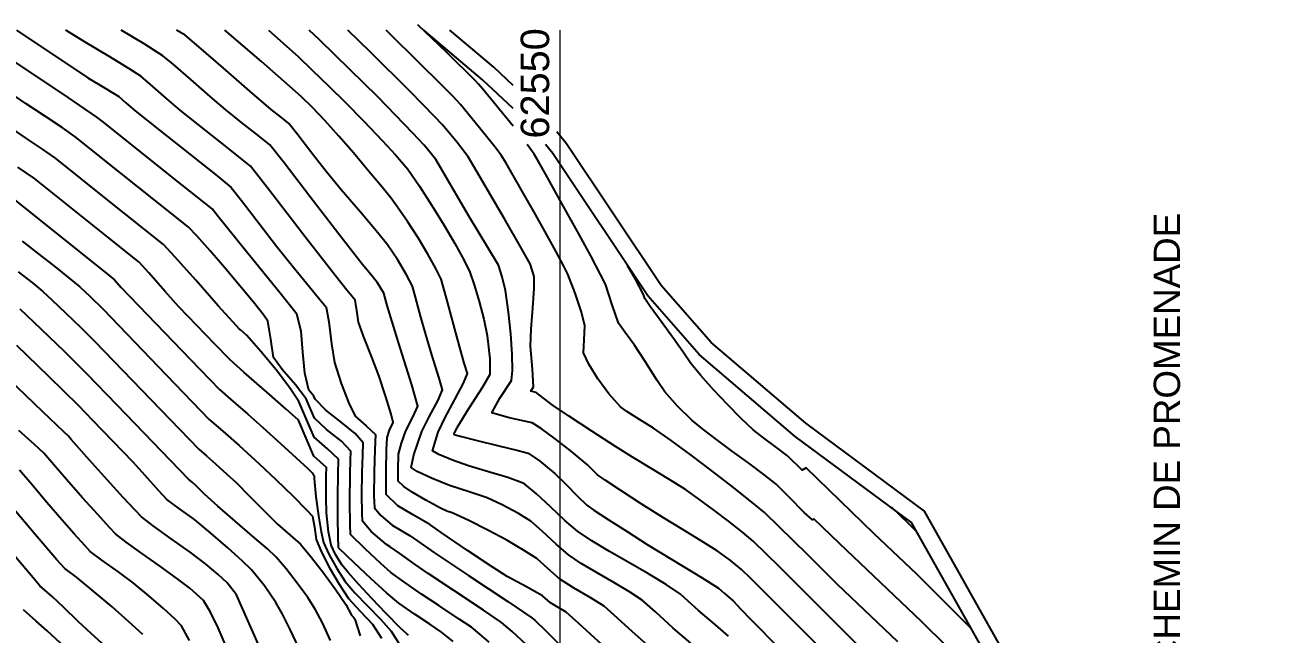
# Model space of a CAD drawing. Extents: x 62300 to 62842, y 108162 to 108787.
# Drawn here: x 62524.6 to 62583.6, y 108620.5 to 108649.4 of the extents above; entities that cross this region are included whole.
import ezdxf
from ezdxf.enums import TextEntityAlignment as Align

# ---------------------------------------------------------------- set-up
doc = ezdxf.new("R2010")
doc.units = 0
doc.header["$LTSCALE"] = 0.999985
doc.header["$MEASUREMENT"] = 0
for name, color, linetype in [('coordinate', 2, 'Continuous'), ('curve livello 1m', 2, 'Continuous'), ('curve livello 5m', 7, 'Continuous'), ('Strade', 7, 'Continuous'), ('TEXT035', 1, 'Continuous')]:
    doc.layers.add(name, color=color, linetype=linetype)
doc.styles.add('ARIAL', font='arial.ttf')

msp = doc.modelspace()

# ---------------------------------------------------------------- linework, layer by layer
at = {"layer": 'coordinate', "linetype": 'Continuous', "lineweight": 0}
msp.add_line((62550, 108649.2), (62550, 108403.974), dxfattribs=at)
at = {"layer": 'curve livello 1m', "flags": 128}
for points in [[(62547.789, 108644.638), (62546.34, 108646.384), (62546.141, 108646.629), (62545.992, 108646.785), (62544.631, 108648.124), (62543.253, 108649.445)], [(62524.201, 108649.195), (62527.59, 108646.932), (62528.405, 108646.435), (62529.052, 108646.037), (62529.398, 108645.74), (62529.836, 108645.361), (62530.985, 108644.437), (62532.436, 108643.292), (62533.728, 108642.27), (62534.397, 108641.715), (62534.879, 108641.1), (62535.771, 108639.936), (62536.548, 108638.931), (62537.407, 108637.868), (62538.402, 108636.647), (62538.895, 108636.027), (62539.034, 108635.329), (62539.158, 108634.284), (62539.306, 108633.393), (62539.615, 108632.405), (62539.978, 108631.461), (62540.286, 108630.845), (62540.799, 108630.393), (62541.242, 108629.979), (62541.218, 108629.245), (62541.177, 108628.209), (62541.173, 108627.06), (62541.191, 108626.49), (62541.498, 108626.134), (62542.039, 108625.667), (62542.884, 108625.171), (62543.411, 108624.8), (62544.048, 108624.348), (62545.657, 108623.273), (62547.529, 108622.038), (62548.661, 108621.272), (62548.82, 108621.137), (62549.336, 108620.643), (62550.049, 108619.937)], [(62552.004, 108619.986), (62550.901, 108620.99), (62550.292, 108621.532), (62550.292, 108621.532), (62549.555, 108621.984), (62549.18, 108622.319), (62548.407, 108622.741), (62547.493, 108623.231), (62547.493, 108623.231), (62546.782, 108623.689), (62545.621, 108624.463), (62544.357, 108625.322), (62544.357, 108625.322), (62543.827, 108625.697), (62543, 108626.178), (62542.312, 108626.586), (62542.312, 108626.586), (62541.756, 108627.126), (62541.744, 108627.499), (62541.747, 108628.252), (62541.747, 108628.252), (62541.772, 108629.255), (62541.805, 108629.838), (62541.805, 108629.838), (62541.909, 108630.181), (62542.09, 108630.545), (62541.995, 108630.946), (62541.743, 108631.775), (62541.409, 108632.784), (62541.409, 108632.784), (62541.079, 108633.65), (62540.68, 108634.65), (62540.438, 108635.309), (62540.438, 108635.309), (62540.354, 108635.876), (62540.275, 108636.356), (62540.275, 108636.356), (62539.89, 108636.835), (62539.342, 108637.511), (62539.342, 108637.511), (62537.885, 108639.395), (62536.213, 108641.576), (62535.31, 108642.728), (62535.31, 108642.728), (62534.823, 108643.132), (62533.883, 108643.875), (62532.826, 108644.709), (62531.99, 108645.382), (62531.99, 108645.382), (62531.329, 108645.95), (62530.567, 108646.615), (62530.102, 108647.008), (62530.102, 108647.008), (62529.536, 108647.367), (62528.546, 108647.966), (62527.454, 108648.624), (62526.584, 108649.161), (62526.584, 108649.161), (62526.526, 108649.2)], [(62556.22, 108620.056), (62555.379, 108620.783), (62555.379, 108620.783), (62554.537, 108621.545), (62553.912, 108622.108), (62553.912, 108622.108), (62553.312, 108622.507), (62552.562, 108622.951), (62551.762, 108623.41), (62551.009, 108623.855), (62550.405, 108624.256), (62550.405, 108624.256), (62549.823, 108624.763), (62549.166, 108625.386), (62548.62, 108625.854), (62548.62, 108625.854), (62548.031, 108626.219), (62547.265, 108626.633), (62546.553, 108626.972), (62546.553, 108626.972), (62545.69, 108627.252), (62544.766, 108627.548), (62544.766, 108627.548), (62543.908, 108627.907), (62543.228, 108628.227), (62542.931, 108628.412), (62542.931, 108628.412), (62543.06, 108629.017), (62543.446, 108630.119), (62543.446, 108630.119), (62543.789, 108630.814), (62544.216, 108631.606), (62544.434, 108632.097), (62544.434, 108632.097), (62544.27, 108632.657), (62543.925, 108633.77), (62543.63, 108634.738), (62543.63, 108634.738), (62543.405, 108635.56), (62543.15, 108636.511), (62543.005, 108637.022), (62543.005, 108637.022), (62542.72, 108637.569), (62542.282, 108638.296), (62541.822, 108638.986), (62541.822, 108638.986), (62541.352, 108639.566), (62540.527, 108640.538), (62539.619, 108641.605), (62538.9, 108642.47), (62538.9, 108642.47), (62538.273, 108643.279), (62537.557, 108644.22), (62537.135, 108644.753), (62537.135, 108644.753), (62536.775, 108645.043), (62536.298, 108645.422), (62536.298, 108645.422), (62535.276, 108646.296), (62534.01, 108647.4), (62532.865, 108648.396), (62532.201, 108648.949), (62532.201, 108648.949), (62531.792, 108649.2)], [(62558, 108620.393), (62557.381, 108620.93), (62556.587, 108621.614), (62556.587, 108621.614), (62556.09, 108622.064), (62555.721, 108622.395), (62555.721, 108622.395), (62555.043, 108622.854), (62554.203, 108623.36), (62553.281, 108623.891), (62552.358, 108624.423), (62551.514, 108624.932), (62550.83, 108625.393), (62550.83, 108625.393), (62550.241, 108625.893), (62549.557, 108626.538), (62548.886, 108627.167), (62548.34, 108627.622), (62548.34, 108627.622), (62548.216, 108627.689), (62547.533, 108627.93), (62546.613, 108628.21), (62545.666, 108628.496), (62544.897, 108628.759), (62544.897, 108628.759), (62544.26, 108629.033), (62543.949, 108629.205), (62543.949, 108629.205), (62544.215, 108630.087), (62544.551, 108630.788), (62545.009, 108631.643), (62545.418, 108632.416), (62545.606, 108632.873), (62545.606, 108632.873), (62545.455, 108633.367), (62545.061, 108634.803), (62544.616, 108636.464), (62544.363, 108637.356), (62544.363, 108637.356), (62544.11, 108637.87), (62543.727, 108638.552), (62543.264, 108639.321), (62542.771, 108640.093), (62542.297, 108640.786), (62542.297, 108640.786), (62541.968, 108641.22), (62541.476, 108641.831), (62540.869, 108642.562), (62540.197, 108643.356), (62539.506, 108644.155), (62538.845, 108644.903), (62538.845, 108644.903), (62538.254, 108645.519), (62537.71, 108646.048), (62535.828, 108647.702), (62534.088, 108649.2)], [(62536.168, 108649.2), (62536.439, 108648.961), (62537.586, 108647.925), (62538.23, 108647.314), (62539.051, 108646.517), (62539.802, 108645.772), (62540.686, 108644.868), (62541.575, 108643.94), (62542.202, 108643.267), (62542.773, 108642.587), (62543.332, 108641.773), (62543.919, 108640.867), (62544.493, 108639.938), (62545.011, 108639.054), (62545.435, 108638.282), (62545.722, 108637.69), (62545.937, 108637.093), (62546.172, 108636.301), (62546.386, 108635.453), (62546.543, 108634.69), (62546.674, 108633.577), (62546.673, 108632.828), (62546.327, 108632.233), (62545.663, 108631.203), (62545.106, 108630.301), (62544.984, 108630.056), (62544.967, 108629.999), (62545.028, 108629.97), (62545.263, 108629.895), (62546.077, 108629.686), (62547.102, 108629.443), (62548.016, 108629.223), (62548.5, 108629.085), (62549.025, 108628.722), (62549.763, 108628.124), (62549.763, 108628.124), (62550.264, 108627.637), (62550.834, 108627.051), (62551.282, 108626.623), (62551.619, 108626.39), (62552.299, 108625.943), (62553.188, 108625.368), (62554.15, 108624.755), (62555.353, 108624.017), (62556.749, 108623.171), (62557.531, 108622.683), (62557.795, 108622.445), (62558.225, 108622.073), (62558.598, 108621.68), (62559.064, 108621.186), (62561.809, 108618.42)], [(62567.64, 108614.556), (62559.08, 108623.128), (62558.63, 108623.567), (62558.082, 108624.003), (62557.472, 108624.449), (62557.472, 108624.449), (62556.837, 108624.845), (62555.806, 108625.473), (62554.92, 108626.019), (62554.92, 108626.019), (62553.865, 108626.691), (62552.895, 108627.318), (62552.156, 108627.805), (62551.793, 108628.055), (62551.793, 108628.055), (62551.303, 108628.539), (62550.546, 108629.172), (62549.777, 108629.777), (62549.118, 108630.26), (62548.69, 108630.528), (62548.69, 108630.528), (62547.586, 108630.775), (62546.763, 108631.01), (62546.763, 108631.01), (62547.155, 108631.703), (62547.71, 108632.537), (62547.71, 108632.537), (62547.754, 108633.023), (62547.739, 108633.797), (62547.672, 108634.756), (62547.56, 108635.797), (62547.41, 108636.817), (62547.41, 108636.817), (62547.261, 108637.465), (62547.08, 108638.024), (62547.08, 108638.024), (62545.655, 108640.391), (62544.105, 108643.045), (62543.558, 108643.72), (62543.019, 108644.302), (62542.201, 108645.156), (62541.349, 108646.025), (62541.349, 108646.025), (62540.032, 108647.331), (62538.592, 108648.73), (62538.096, 108649.2)], [(62566.047, 108620.134), (62564.461, 108621.629), (62563.162, 108622.869), (62563.162, 108622.869), (62561.771, 108624.262), (62559.718, 108626.266), (62559.039, 108626.831), (62558.182, 108627.512), (62557.221, 108628.254), (62556.228, 108629.001), (62555.277, 108629.697), (62554.442, 108630.285), (62554.442, 108630.285), (62553.777, 108630.694), (62553.185, 108631.079), (62552.882, 108631.287), (62552.882, 108631.287), (62552.329, 108631.905), (62551.796, 108632.621), (62551.367, 108633.314), (62551.124, 108633.863), (62551.124, 108633.863), (62551.149, 108634.472), (62551.19, 108635.148), (62551.19, 108635.148), (62551.032, 108635.791), (62550.73, 108636.701), (62550.376, 108637.604), (62550.376, 108637.604), (62550.186, 108637.977), (62549.803, 108638.69), (62549.303, 108639.602), (62548.761, 108640.575), (62548.761, 108640.575), (62548.292, 108641.403), (62547.828, 108642.209), (62547.442, 108642.869), (62547.206, 108643.256), (62547.206, 108643.256), (62546.918, 108643.654), (62546.389, 108644.291), (62545.28, 108645.659), (62544.929, 108646.034), (62544.444, 108646.532), (62544.444, 108646.532), (62541.994, 108648.961), (62541.748, 108649.2)], [(62548.392, 108619.997), (62547.733, 108620.621), (62547.733, 108620.621), (62547.234, 108621.044), (62546.376, 108621.624), (62544.958, 108622.559), (62543.74, 108623.373), (62543.74, 108623.373), (62543.122, 108623.809), (62542.407, 108624.32), (62541.941, 108624.645), (62541.941, 108624.645), (62541.766, 108624.748), (62541.039, 108625.376), (62540.626, 108625.855), (62540.626, 108625.855), (62540.606, 108626.237), (62540.599, 108627.092), (62540.607, 108628.166), (62540.607, 108628.166), (62540.64, 108628.997), (62540.659, 108629.586), (62540.659, 108629.586), (62540.277, 108630.031), (62539.609, 108630.569), (62538.894, 108631.133), (62538.373, 108631.657), (62538.373, 108631.657), (62538.313, 108631.796), (62538.078, 108632.093), (62537.885, 108632.901), (62537.798, 108633.899), (62537.711, 108634.895), (62537.516, 108635.697), (62537.516, 108635.697), (62536.726, 108636.692), (62535.132, 108638.647), (62533.755, 108640.351), (62533.755, 108640.351), (62533.484, 108640.702), (62531.674, 108642.149), (62528.325, 108644.82), (62528.02, 108645.065), (62526.653, 108646), (62523.642, 108648.011)], [(62546.646, 108620.104), (62546.196, 108620.498), (62545.806, 108620.816), (62545.806, 108620.816), (62545.223, 108621.21), (62544.26, 108621.846), (62543.431, 108622.399), (62543.431, 108622.399), (62542.523, 108623.032), (62541.974, 108623.429), (62541.974, 108623.429), (62541.503, 108623.85), (62540.758, 108624.543), (62540.758, 108624.543), (62540.061, 108625.22), (62540.036, 108625.699), (62540.028, 108626.774), (62540.037, 108628.123), (62540.037, 108628.123), (62540.063, 108628.749), (62540.077, 108629.193), (62540.077, 108629.193), (62539.636, 108629.658), (62538.918, 108630.218), (62538.353, 108630.754), (62538.353, 108630.754), (62537.961, 108631.672), (62537.453, 108632.335), (62536.815, 108633.073), (62536.406, 108633.641), (62536.406, 108633.641), (62536.272, 108634.506), (62536.137, 108635.367), (62536.137, 108635.367), (62535.927, 108635.661), (62535.451, 108636.262), (62534.804, 108637.051), (62534.083, 108637.909), (62534.083, 108637.909), (62533.397, 108638.7), (62532.757, 108639.415), (62532.354, 108639.84), (62532.354, 108639.84), (62528.393, 108642.998), (62527.034, 108644.091), (62526.369, 108644.56), (62525.535, 108645.119), (62524.666, 108645.696), (62523.895, 108646.217)], [(62569.642, 108618.653), (62567.166, 108621.096), (62567.166, 108621.096), (62563.289, 108624.778), (62562.064, 108625.967), (62561.995, 108625.923), (62561.599, 108626.279), (62560.891, 108627.003), (62560.262, 108627.615), (62560.262, 108627.615), (62559.69, 108628.077), (62558.978, 108628.611), (62558.203, 108629.178), (62557.441, 108629.737), (62556.767, 108630.246), (62556.257, 108630.666), (62556.257, 108630.666), (62555.589, 108631.33), (62554.984, 108632.014), (62554.984, 108632.014), (62554.623, 108632.551), (62554.043, 108633.449), (62553.536, 108634.219), (62553.536, 108634.219), (62553.104, 108634.819), (62552.783, 108635.271), (62552.783, 108635.271), (62552.488, 108636.148), (62552.17, 108637.117), (62552.17, 108637.117), (62551.935, 108637.586), (62551.466, 108638.466), (62550.832, 108639.633), (62550.1, 108640.962), (62549.339, 108642.328), (62549.339, 108642.328), (62549.001, 108642.92), (62548.775, 108643.3), (62548.775, 108643.3), (62548.449, 108643.765)], [(62542.815, 108620.45), (62542.731, 108620.509), (62542.423, 108620.791), (62541.75, 108621.475), (62541.069, 108622.188), (62540.449, 108622.859), (62539.955, 108623.416), (62539.654, 108623.786), (62539.654, 108623.786), (62539.353, 108624.273), (62539.14, 108624.722), (62539.14, 108624.722), (62539.016, 108625.356), (62538.912, 108626.25), (62538.912, 108626.25), (62538.895, 108626.97), (62538.898, 108628.037), (62538.898, 108628.037), (62538.911, 108628.408), (62538.315, 108628.948), (62537.951, 108629.799), (62537.587, 108630.653), (62537.587, 108630.653), (62537.011, 108631.184), (62536.088, 108631.996), (62535.013, 108632.932), (62534.338, 108633.532), (62534.338, 108633.532), (62533.617, 108634.278), (62531.912, 108636.053), (62531.247, 108636.794), (62530.482, 108637.659), (62530.02, 108638.166), (62530.02, 108638.166), (62528.53, 108639.354), (62525.062, 108642.142), (62524.267, 108642.683)], [(62524.076, 108641.167), (62528.598, 108637.532), (62528.852, 108637.329), (62529.176, 108636.968), (62532.459, 108633.55), (62533.846, 108632.114), (62534.363, 108631.655), (62535.186, 108630.939), (62535.891, 108630.318), (62536.732, 108629.557), (62537.48, 108628.872), (62538.025, 108628.365), (62538.256, 108628.138), (62538.296, 108628.044), (62538.329, 108628.015), (62538.328, 108627.994), (62538.329, 108627.896), (62538.416, 108627.013), (62538.535, 108626.117), (62538.664, 108625.349), (62538.782, 108624.853), (62539.027, 108624.3), (62539.407, 108623.609), (62539.806, 108622.989), (62540.259, 108622.46), (62540.876, 108621.827), (62541.504, 108621.184), (62541.991, 108620.626), (62542.364, 108620.03)], [(62524.469, 108639.168), (62525.259, 108638.549), (62526.032, 108637.944), (62526.708, 108637.406), (62527.209, 108636.989), (62527.692, 108636.539), (62528.308, 108635.938), (62531.301, 108632.822), (62533.355, 108630.696), (62533.99, 108630.137), (62534.772, 108629.451), (62535.729, 108628.578), (62536.514, 108627.846), (62537.331, 108627.052), (62537.977, 108626.407), (62538.258, 108626.105), (62538.342, 108625.577), (62538.425, 108624.984), (62538.675, 108624.394), (62539.062, 108623.644), (62539.513, 108622.867), (62539.959, 108622.192), (62540.515, 108621.587), (62541.095, 108620.962), (62541.535, 108620.301)], [(62524.282, 108637.713), (62524.952, 108637.182), (62525.443, 108636.776), (62525.891, 108636.367), (62526.532, 108635.761), (62527.249, 108635.069), (62527.925, 108634.403), (62530.143, 108632.094), (62532.864, 108629.278), (62533.217, 108628.967), (62533.653, 108628.585), (62534.186, 108628.099), (62534.622, 108627.691), (62535.27, 108627.049), (62536.02, 108626.29), (62536.593, 108625.724), (62537.195, 108625.198), (62537.686, 108624.764), (62538.149, 108624.215), (62538.73, 108623.464), (62539.326, 108622.645), (62539.838, 108621.893), (62540.111, 108621.395), (62540.2, 108621.298), (62540.261, 108621.198), (62540.521, 108620.407)], [(62569.518, 108620.774), (62568.236, 108622.062), (62566.943, 108623.338), (62564.917, 108625.262), (62561.69, 108628.392), (62561.509, 108628.278), (62560.806, 108628.964), (62560.285, 108629.368), (62559.662, 108629.824), (62559.182, 108630.201), (62559.182, 108630.201), (62558.613, 108630.739), (62557.96, 108631.398), (62557.295, 108632.103), (62556.688, 108632.777), (62556.212, 108633.345), (62556.212, 108633.345), (62555.856, 108633.887), (62555.395, 108634.535), (62554.808, 108635.342), (62554.288, 108636.059), (62554.029, 108636.438), (62554.029, 108636.438), (62553.965, 108636.631), (62553.612, 108637.336), (62553.213, 108638.015)], [(62535.928, 108619.46), (62535.182, 108621.14), (62534.639, 108622.356), (62534.639, 108622.356), (62534.202, 108622.937), (62533.777, 108623.333), (62533.177, 108623.838), (62533.177, 108623.838), (62532.451, 108624.381), (62531.539, 108625.029), (62530.685, 108625.638), (62530.131, 108626.067), (62530.131, 108626.067), (62529.828, 108626.377), (62529.264, 108626.989), (62528.518, 108627.813), (62527.669, 108628.762), (62526.799, 108629.746), (62526.799, 108629.746), (62526.668, 108629.9), (62526.446, 108630.1), (62525.458, 108631.059), (62520.144, 108636.14)], [(62537.594, 108619.876), (62537.196, 108620.714), (62536.832, 108621.436), (62536.52, 108622.003), (62536.52, 108622.003), (62535.982, 108622.786), (62535.363, 108623.546), (62535.363, 108623.546), (62534.92, 108623.978), (62534.234, 108624.595), (62533.433, 108625.285), (62532.644, 108625.936), (62532.644, 108625.936), (62531.945, 108626.444), (62531.344, 108626.887), (62531.344, 108626.887), (62530.964, 108627.299), (62530.308, 108628.032), (62529.736, 108628.663), (62529.736, 108628.663), (62527.827, 108630.639), (62527.16, 108631.334), (62525.729, 108632.742), (62524.214, 108634.204)], [(62534.152, 108619.902), (62533.777, 108620.785), (62533.419, 108621.54), (62533.085, 108622.094), (62533.085, 108622.094), (62532.436, 108622.673), (62531.795, 108623.159), (62530.982, 108623.739), (62530.138, 108624.334), (62529.404, 108624.863), (62528.918, 108625.247), (62528.918, 108625.247), (62528.621, 108625.555), (62528.057, 108626.171), (62527.338, 108626.972), (62526.572, 108627.836), (62526.572, 108627.836), (62525.977, 108628.538), (62525.505, 108629.091), (62525.049, 108629.508), (62524.315, 108630.162)], [(62532.411, 108620.197), (62532.034, 108620.891), (62532.034, 108620.891), (62531.737, 108621.202), (62531.184, 108621.71), (62530.483, 108622.32), (62529.742, 108622.936), (62529.742, 108622.936), (62529.063, 108623.438), (62528.259, 108624.007), (62527.704, 108624.426), (62527.704, 108624.426), (62527.438, 108624.708), (62526.935, 108625.263), (62526.346, 108625.926), (62526.346, 108625.926), (62525.645, 108626.749), (62524.838, 108627.707), (62524.341, 108628.282)], [(62528.424, 108619.907), (62527.74, 108620.527), (62527.74, 108620.527), (62527.136, 108621.099), (62526.432, 108621.771), (62525.892, 108622.28), (62525.892, 108622.28), (62525.313, 108622.791), (62524.993, 108623.165), (62522.013, 108626.664)], [(62566.94, 108625.36), (62566.719, 108625.58), (62566.545, 108625.746), (62565.761, 108626.506)], [(62526.493, 108619.881), (62525.663, 108620.649), (62525.663, 108620.649), (62525.139, 108621.112), (62524.528, 108621.644)]]:
    msp.add_lwpolyline(points, dxfattribs=at)
at = {"layer": 'curve livello 5m', "flags": 128}
for points in [[(62554.171, 108619.952), (62553.428, 108620.622), (62552.574, 108621.4), (62552.102, 108621.82), (62551.443, 108622.238), (62550.643, 108622.699), (62549.98, 108623.12), (62549.428, 108623.617), (62548.9, 108624.087), (62548.28, 108624.486), (62547.473, 108624.954), (62546.575, 108625.44), (62545.682, 108625.89), (62544.89, 108626.254), (62544.636, 108626.336), (62544.336, 108626.477), (62543.641, 108626.859), (62542.992, 108627.24), (62542.584, 108627.505), (62542.321, 108627.761), (62542.317, 108628.294), (62542.344, 108629.046), (62542.477, 108629.562), (62542.678, 108630.15), (62543.011, 108630.804), (62543.262, 108631.321), (62542.965, 108632.336), (62542.339, 108634.353), (62541.805, 108636.108), (62541.647, 108636.688), (62541.347, 108637.186), (62541.018, 108637.58), (62540.605, 108638.07), (62539.497, 108639.493), (62538.128, 108641.291), (62536.902, 108642.895), (62536.222, 108643.74), (62535.742, 108644.133), (62534.883, 108644.81), (62534.144, 108645.402), (62533.397, 108646.041), (62532.473, 108646.847), (62531.636, 108647.574), (62531.151, 108647.979), (62530.255, 108648.548), (62529.176, 108649.2)], [(62565.401, 108618.713), (62560.426, 108623.695), (62559.174, 108624.916), (62558.663, 108625.339), (62558.008, 108625.855), (62557.288, 108626.404), (62556.578, 108626.928), (62555.957, 108627.367), (62555.957, 108627.367), (62555.382, 108627.73), (62554.452, 108628.296), (62553.444, 108628.908), (62552.635, 108629.41), (62552.635, 108629.41), (62551.523, 108630.13), (62550.413, 108630.865), (62549.638, 108631.394), (62549.638, 108631.394), (62548.881, 108631.971), (62548.616, 108632.037), (62548.746, 108632.246), (62548.695, 108633.089), (62548.611, 108634.179), (62548.611, 108634.179), (62548.642, 108634.988), (62548.714, 108635.99), (62548.777, 108636.913), (62548.782, 108637.485), (62548.782, 108637.485), (62548.581, 108638.09), (62548.183, 108638.822), (62547.365, 108640.232), (62545.65, 108643.171), (62545.118, 108643.859), (62544.419, 108644.69), (62544.419, 108644.69), (62544.047, 108645.091), (62543.484, 108645.679), (62542.897, 108646.278), (62542.897, 108646.278), (62541.013, 108648.146), (62539.928, 108649.2)], [(62544.926, 108620.14), (62544.379, 108620.587), (62543.824, 108620.959), (62543.123, 108621.424), (62542.353, 108621.969), (62541.775, 108622.462), (62541.022, 108623.138), (62540.227, 108623.878), (62539.523, 108624.56), (62539.501, 108624.584), (62539.497, 108624.591), (62539.495, 108624.603), (62539.475, 108625.138), (62539.462, 108626.005), (62539.459, 108627.04), (62539.468, 108628.08), (62539.468, 108628.08), (62539.494, 108628.801), (62538.961, 108629.299), (62538.334, 108629.851), (62537.983, 108630.658), (62537.61, 108631.547), (62537.162, 108632.213), (62536.522, 108633.055), (62535.807, 108633.928), (62535.132, 108634.684), (62534.829, 108634.951), (62534.775, 108635.006), (62534.649, 108635.137), (62533.782, 108636.099), (62532.709, 108637.311), (62531.741, 108638.403), (62531.187, 108639.003), (62528.461, 108641.176), (62526.048, 108643.116), (62525.439, 108643.542), (62524.682, 108644.047), (62523.959, 108644.53)], [(62539.114, 108620.196), (62538.725, 108621.034), (62538.402, 108621.65), (62538.026, 108622.231), (62537.529, 108622.921), (62536.999, 108623.601), (62536.524, 108624.155), (62536.112, 108624.541), (62535.412, 108625.151), (62534.579, 108625.865), (62533.767, 108626.567), (62533.133, 108627.136), (62532.731, 108627.537), (62532.534, 108627.719), (62532.373, 108627.86), (62528.985, 108631.367), (62527.542, 108632.868), (62526.489, 108633.905), (62525.373, 108634.983), (62524.375, 108635.927)], [(62530.196, 108620.483), (62529.523, 108621.095), (62528.738, 108621.784), (62527.895, 108622.501), (62527.048, 108623.199), (62526.491, 108623.606), (62526.12, 108624.016), (62525.091, 108625.223), (62523.906, 108626.629)]]:
    msp.add_lwpolyline(points, dxfattribs=at)
at = {"layer": 'Strade', "linetype": 'Continuous', "flags": 128}
for points in [[(62547.789, 108645.474), (62546.329, 108646.84), (62543.543, 108649.2)], [(62547.789, 108646.57), (62546.861, 108647.438), (62544.78, 108649.2)], [(62583.627, 108577.119), (62581.638, 108583.421), (62580.707, 108591.531), (62578.871, 108600.043), (62575.535, 108610.228), (62573.105, 108616.027), (62567.312, 108626.332), (62561.675, 108630.51), (62557.176, 108634.349), (62554.812, 108637.061), (62550.314, 108643.798), (62549.857, 108644.368)], [(62582.991, 108576.475), (62580.852, 108583.253), (62579.917, 108591.401), (62578.098, 108599.834), (62574.785, 108609.948), (62572.385, 108615.675), (62566.698, 108625.791), (62561.177, 108629.884), (62556.612, 108633.779), (62554.175, 108636.574), (62549.668, 108643.325), (62549.315, 108643.765)]]:
    msp.add_lwpolyline(points, dxfattribs=at)

# ---------------------------------------------------------------- texts
at = {"layer": 'coordinate', "color": 1, "style": 'ARIAL'}
msp.add_text('62550', height=1.35, rotation=90, dxfattribs=at).set_placement((62549.49, 108649.284), align=Align.RIGHT)
at = {"layer": 'TEXT035', "style": 'ARIAL'}
msp.add_text('CHEMIN DE PROMENADE', height=1.25, rotation=90, dxfattribs=at).set_placement((62579.443, 108618.976))

doc.saveas('drawing.dxf')
